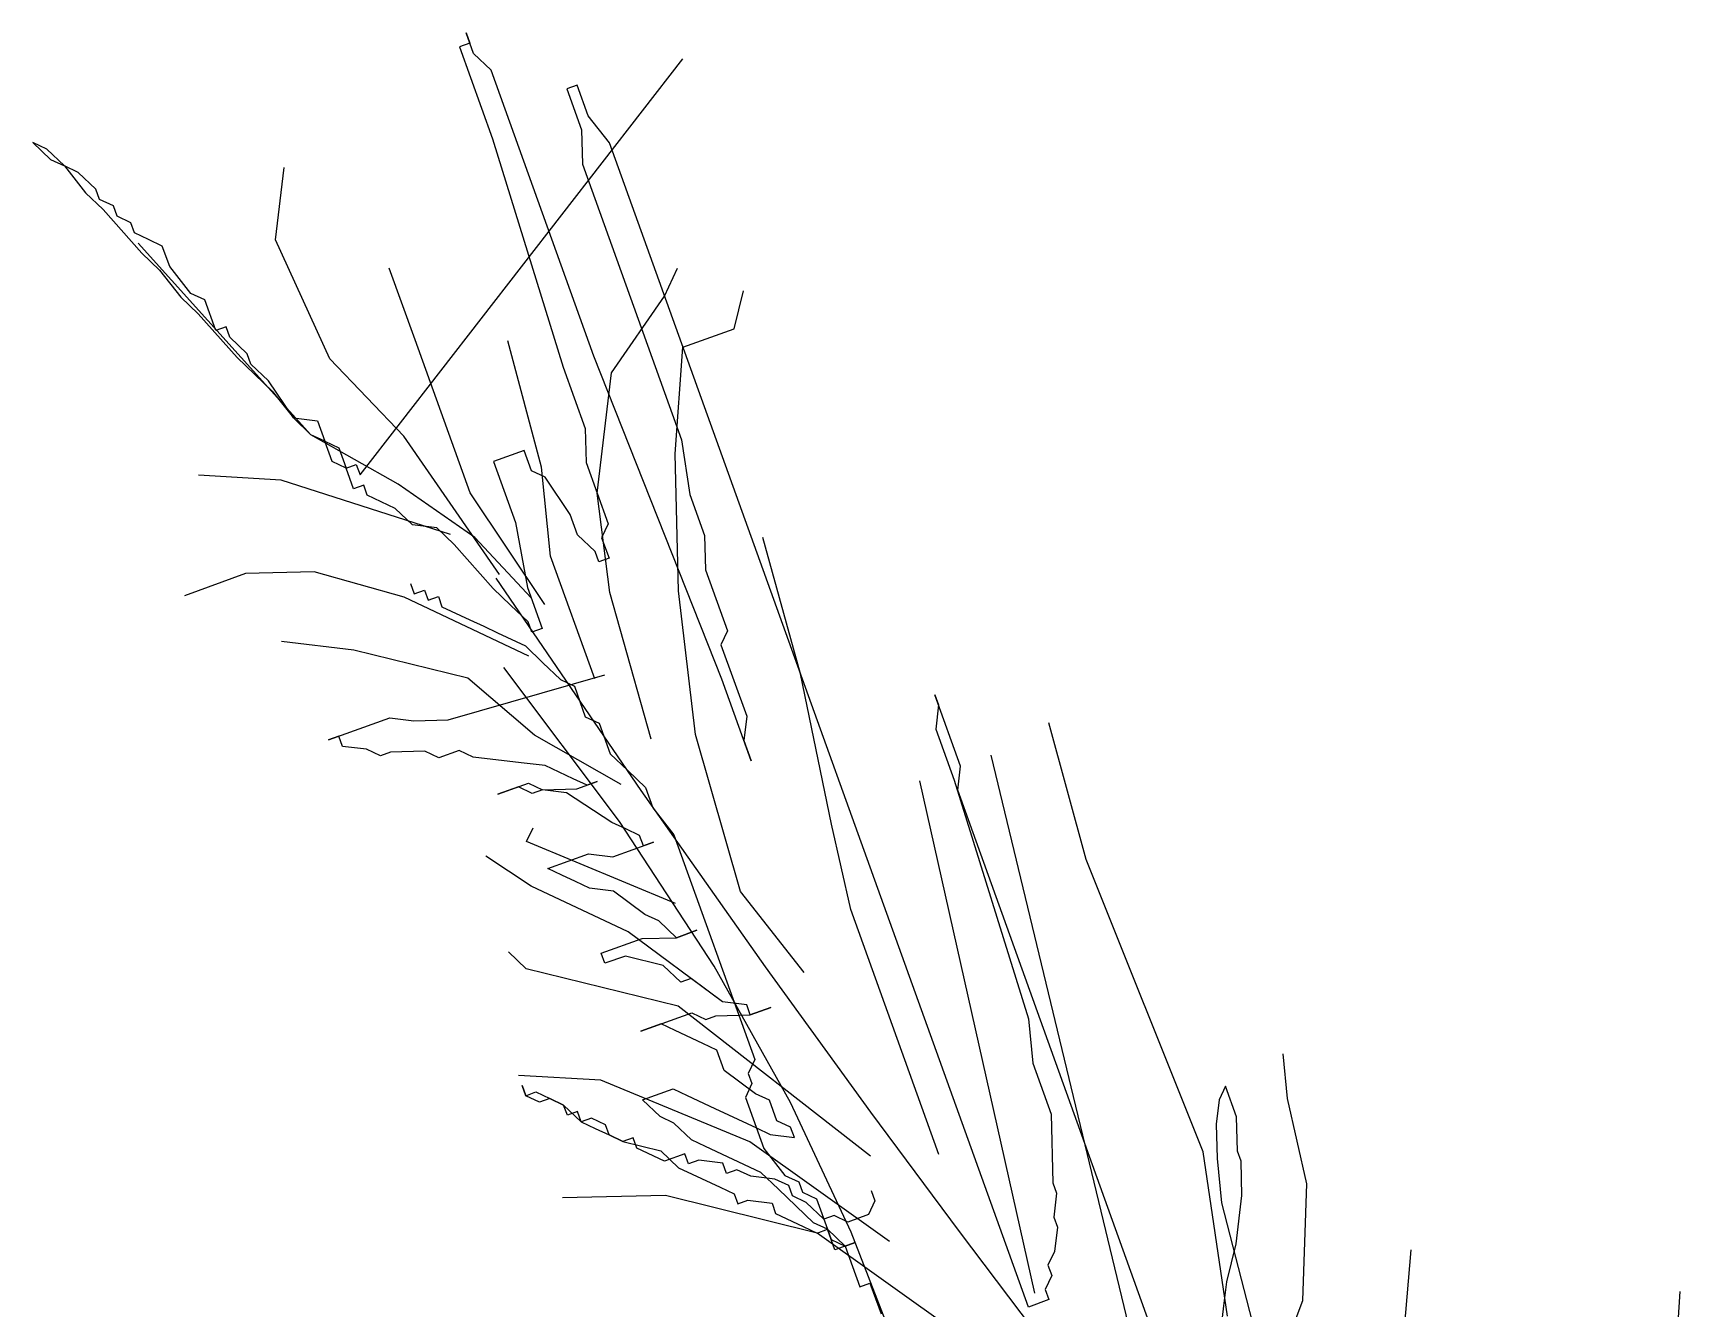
# Model space of a CAD drawing. Header units: millimetres. Extents: x 11966 to 133335, y 1756 to 88592.
# Drawn here: x 36353 to 37510, y 25366 to 26262 of the extents above; entities that cross this region are included whole.
import ezdxf

# ---------------------------------------------------------------- set-up
doc = ezdxf.new("R2010")
doc.units = ezdxf.units.MM

# ---------------------------------------------------------------- blocks, each defined once
blk = doc.blocks.new('A$C4FB75ABC')
at = {"color": 72}
for p, q in [((2.238, 4.7104), (2.2329, 4.7248)), ((2.2329, 4.7248), (2.2354, 4.7176)), ((2.2354, 4.7176), (2.2283, 4.715)), ((2.2283, 4.715), (2.2515, 4.6504)), ((2.2504, 4.6987), (2.238, 4.7104)), ((2.1583, 4.4143), (2.3852, 4.7066)), ((2.3227, 4.4977), (2.2504, 4.6987)), ((2.3109, 4.688), (2.3037, 4.6854)), ((2.3186, 4.6665), (2.3109, 4.688)), ((2.3037, 4.6854), (2.314, 4.6567)), ((2.3336, 4.6475), (2.3186, 4.6665)), ((2.314, 4.6567), (2.3146, 4.6326)), ((1.9382, 4.6431), (1.9285, 4.6477)), ((1.9285, 4.6477), (1.9408, 4.6359)), ((1.9506, 4.6313), (1.9382, 4.6431)), ((2.2515, 4.6504), (2.3011, 4.49)), ((2.6279, 3.8295), (2.3336, 4.6475)), ((1.9408, 4.6359), (1.9506, 4.6313)), ((1.9603, 4.6267), (1.9506, 4.6313)), ((1.9506, 4.6313), (1.9655, 4.6124)), ((2.0989, 4.5793), (2.1049, 4.6301)), ((2.3146, 4.6326), (2.3843, 4.4389)), ((1.9726, 4.6149), (1.9603, 4.6267)), ((1.9655, 4.6124), (1.9778, 4.6006)), ((1.9752, 4.6078), (1.9726, 4.6149)), ((1.985, 4.6032), (1.9752, 4.6078)), ((1.9778, 4.6006), (2.0051, 4.5699)), ((1.9876, 4.596), (1.985, 4.6032)), ((1.9973, 4.5914), (1.9876, 4.596)), ((1.9999, 4.5842), (1.9973, 4.5914)), ((2.0097, 4.5796), (1.9999, 4.5842)), ((2.1238, 4.4424), (2.0025, 4.577)), ((2.0194, 4.575), (2.0097, 4.5796)), ((2.0246, 4.5607), (2.0194, 4.575)), ((2.137, 4.4958), (2.0989, 4.5793)), ((2.0051, 4.5699), (2.0174, 4.5581)), ((2.0395, 4.5417), (2.0246, 4.5607)), ((2.0174, 4.5581), (2.0323, 4.5391)), ((2.197, 4.5092), (2.1789, 4.5595)), ((2.3723, 4.5399), (2.3815, 4.5594)), ((2.0323, 4.5391), (2.0447, 4.5274)), ((2.0493, 4.5371), (2.0395, 4.5417)), ((2.057, 4.5156), (2.0493, 4.5371)), ((2.335, 4.486), (2.3723, 4.5399)), ((2.4211, 4.5169), (2.4277, 4.5436)), ((2.0447, 4.5274), (2.0719, 4.4967)), ((2.0642, 4.5182), (2.057, 4.5156)), ((2.0668, 4.511), (2.0642, 4.5182)), ((2.3852, 4.504), (2.4211, 4.5169)), ((2.0791, 4.4992), (2.0668, 4.511)), ((2.2357, 4.4016), (2.197, 4.5092)), ((2.2859, 4.4197), (2.2621, 4.5084)), ((2.3797, 4.4291), (2.3852, 4.504)), ((2.0719, 4.4967), (2.0966, 4.4731)), ((2.0817, 4.4921), (2.0791, 4.4992)), ((2.094, 4.4803), (2.0817, 4.4921)), ((2.189, 4.4415), (2.137, 4.4958)), ((2.4125, 4.2707), (2.3227, 4.4977)), ((2.1115, 4.4542), (2.094, 4.4803)), ((2.3011, 4.49), (2.3166, 4.4469)), ((2.325, 4.4013), (2.335, 4.486)), ((2.0966, 4.4731), (2.1115, 4.4542)), ((2.1238, 4.4424), (2.1115, 4.4542)), ((2.1115, 4.4542), (2.1284, 4.4522)), ((2.1284, 4.4522), (2.1336, 4.4378)), ((2.3166, 4.4469), (2.3172, 4.4228)), ((2.1336, 4.4378), (2.1238, 4.4424)), ((2.185, 4.4077), (2.1238, 4.4424)), ((2.1388, 4.4235), (2.1336, 4.4378)), ((2.1336, 4.4378), (2.1434, 4.4332)), ((2.1434, 4.4332), (2.1485, 4.4189)), ((2.2564, 4.3442), (2.189, 4.4415)), ((2.3843, 4.4389), (2.3901, 4.4004)), ((2.1485, 4.4189), (2.1388, 4.4235)), ((2.1485, 4.4189), (2.1557, 4.4214)), ((2.1557, 4.4214), (2.1583, 4.4143)), ((2.2736, 4.4314), (2.2521, 4.4237)), ((2.2521, 4.4237), (2.2676, 4.3807)), ((2.2788, 4.4171), (2.2736, 4.4314)), ((2.3172, 4.4228), (2.3327, 4.3798)), ((2.382, 4.3327), (2.3797, 4.4291)), ((2.1029, 4.4105), (2.0449, 4.414)), ((2.222, 4.3723), (2.1029, 4.4105)), ((2.1537, 4.4045), (2.1485, 4.4189)), ((2.2885, 4.4125), (2.2788, 4.4171)), ((2.2922, 4.3571), (2.2859, 4.4197)), ((2.306, 4.3864), (2.2885, 4.4125)), ((2.1609, 4.4071), (2.1537, 4.4045)), ((2.1634, 4.3999), (2.1609, 4.4071)), ((2.1829, 4.3907), (2.1634, 4.3999)), ((2.2389, 4.3703), (2.185, 4.4077)), ((2.2882, 4.3232), (2.2357, 4.4016)), ((2.3338, 4.3316), (2.325, 4.4013)), ((2.3901, 4.4004), (2.4004, 4.3717)), ((2.1953, 4.379), (2.1829, 4.3907)), ((2.3112, 4.372), (2.306, 4.3864)), ((2.2122, 4.3769), (2.1953, 4.379)), ((2.2245, 4.3652), (2.2122, 4.3769)), ((2.2676, 4.3807), (2.2759, 4.335)), ((2.3327, 4.3798), (2.3281, 4.37)), ((2.2518, 4.3344), (2.2245, 4.3652)), ((2.2785, 4.3278), (2.2389, 4.3703)), ((2.3235, 4.3603), (2.3112, 4.372)), ((2.3281, 4.37), (2.3333, 4.3557)), ((2.4004, 4.3717), (2.401, 4.3476)), ((2.4678, 4.2744), (2.4414, 4.3703)), ((2.3232, 4.271), (2.2922, 4.3571)), ((2.3261, 4.3531), (2.3235, 4.3603)), ((2.3333, 4.3557), (2.3261, 4.3531)), ((2.0779, 4.3448), (2.0349, 4.3293)), ((2.1261, 4.346), (2.0779, 4.3448)), ((2.1893, 4.3282), (2.1261, 4.346)), ((2.2538, 4.3417), (2.3557, 4.1924)), ((2.401, 4.3476), (2.4165, 4.3046)), ((2.1938, 4.3379), (2.1964, 4.3307)), ((2.1964, 4.3307), (2.2036, 4.3333)), ((2.2036, 4.3333), (2.2062, 4.3261)), ((2.2062, 4.3261), (2.2134, 4.3287)), ((2.2134, 4.3287), (2.2159, 4.3215)), ((2.2641, 4.3227), (2.2518, 4.3344)), ((2.2759, 4.335), (2.2862, 4.3063)), ((2.3628, 4.2285), (2.3338, 4.3316)), ((2.3941, 4.2317), (2.382, 4.3327)), ((2.277, 4.2868), (2.1893, 4.3282)), ((2.2159, 4.3215), (2.2354, 4.3124)), ((2.2765, 4.3109), (2.2641, 4.3227)), ((2.2354, 4.3124), (2.2452, 4.3078)), ((2.2452, 4.3078), (2.255, 4.3032)), ((2.2791, 4.3037), (2.2765, 4.3109)), ((2.2862, 4.3063), (2.2791, 4.3037)), ((2.154, 4.2911), (2.1032, 4.2972)), ((2.255, 4.3032), (2.2745, 4.294)), ((2.2745, 4.294), (2.2868, 4.2822)), ((2.4165, 4.3046), (2.4119, 4.2948)), ((2.4119, 4.2948), (2.43, 4.2446)), ((2.234, 4.2713), (2.154, 4.2911)), ((2.2868, 4.2822), (2.2991, 4.2704)), ((2.2202, 4.242), (2.3304, 4.2736)), ((2.2808, 4.2314), (2.234, 4.2713)), ((2.3407, 4.1707), (2.2593, 4.2788)), ((2.4331, 4.2133), (2.4125, 4.2707)), ((2.4896, 4.1688), (2.4678, 4.2744)), ((2.2991, 4.2704), (2.3089, 4.2658)), ((2.3089, 4.2658), (2.3166, 4.2443)), ((2.5803, 4.2095), (2.5622, 4.2597)), ((2.5622, 4.2597), (2.5648, 4.2526)), ((2.5648, 4.2526), (2.5628, 4.2356)), ((2.1362, 4.228), (2.1792, 4.2435)), ((2.1792, 4.2435), (2.1961, 4.2415)), ((2.1961, 4.2415), (2.2202, 4.242)), ((2.3166, 4.2443), (2.3264, 4.2397)), ((2.3264, 4.2397), (2.3341, 4.2182)), ((2.43, 4.2446), (2.4279, 4.2276)), ((2.6686, 4.144), (2.6423, 4.2399)), ((2.1434, 4.2306), (2.1362, 4.228)), ((2.1459, 4.2234), (2.1434, 4.2306)), ((2.3419, 4.1967), (2.2808, 4.2314)), ((2.4257, 4.1214), (2.3941, 4.2317)), ((2.4279, 4.2276), (2.4331, 4.2133)), ((2.5628, 4.2356), (2.5757, 4.1997)), ((2.1629, 4.2214), (2.1459, 4.2234)), ((2.1726, 4.2168), (2.1629, 4.2214)), ((2.1798, 4.2194), (2.1726, 4.2168)), ((2.2039, 4.22), (2.1798, 4.2194)), ((2.2136, 4.2154), (2.2039, 4.22)), ((2.228, 4.2205), (2.2136, 4.2154)), ((2.2377, 4.2159), (2.228, 4.2205)), ((2.2716, 4.2119), (2.2377, 4.2159)), ((2.3341, 4.2182), (2.3465, 4.2064)), ((2.7169, 3.7399), (2.6018, 4.2172)), ((2.2885, 4.2099), (2.2716, 4.2119)), ((2.308, 4.2007), (2.2885, 4.2099)), ((2.3465, 4.2064), (2.3588, 4.1946)), ((2.5783, 4.1926), (2.5803, 4.2095)), ((2.2552, 4.1898), (2.2768, 4.1975)), ((2.2696, 4.195), (2.2552, 4.1898)), ((2.2793, 4.1904), (2.2696, 4.195)), ((2.2768, 4.1975), (2.2865, 4.1929)), ((2.2865, 4.1929), (2.2793, 4.1904)), ((2.2865, 4.1929), (2.3106, 4.1935)), ((2.3034, 4.1909), (2.2865, 4.1929)), ((2.3353, 4.17), (2.3034, 4.1909)), ((2.3178, 4.1961), (2.308, 4.2007)), ((2.3106, 4.1935), (2.325, 4.1987)), ((2.325, 4.1987), (2.3178, 4.1961)), ((2.3557, 4.1924), (2.443, 4.0685)), ((2.3588, 4.1946), (2.364, 4.1803)), ((2.6325, 3.8393), (2.5516, 4.1992)), ((2.5757, 4.1997), (2.6279, 4.0321)), ((2.8029, 3.5683), (2.5783, 4.1926)), ((2.364, 4.1803), (2.3789, 4.1614)), ((2.345, 4.1654), (2.3353, 4.17)), ((2.4072, 4.0691), (2.3407, 4.1707)), ((2.5031, 4.1088), (2.4896, 4.1688)), ((2.2753, 4.1565), (2.2799, 4.1663)), ((2.38, 4.1131), (2.2753, 4.1565)), ((2.3359, 4.1459), (2.3645, 4.1562)), ((2.3548, 4.1608), (2.345, 4.1654)), ((2.3574, 4.1536), (2.3548, 4.1608)), ((2.3645, 4.1562), (2.3574, 4.1536)), ((2.3789, 4.1614), (2.4357, 4.0035)), ((2.2785, 4.1252), (2.2466, 4.1462)), ((2.2902, 4.1376), (2.3189, 4.1479)), ((2.3189, 4.1479), (2.3359, 4.1459)), ((2.7507, 3.9385), (2.6686, 4.144)), ((2.3, 4.133), (2.2902, 4.1376)), ((2.3098, 4.1284), (2.3, 4.133)), ((2.3468, 4.0931), (2.2785, 4.1252)), ((2.3195, 4.1238), (2.3098, 4.1284)), ((2.3364, 4.1218), (2.3195, 4.1238)), ((2.3585, 4.1054), (2.3364, 4.1218)), ((2.4704, 4.0646), (2.4257, 4.1214)), ((2.5651, 3.9366), (2.5031, 4.1088)), ((2.3683, 4.1008), (2.3585, 4.1054)), ((2.3806, 4.089), (2.3683, 4.1008)), ((2.3278, 4.0781), (2.3565, 4.0885)), ((2.413, 4.044), (2.3468, 4.0931)), ((2.3565, 4.0885), (2.3806, 4.089)), ((2.3806, 4.089), (2.395, 4.0942)), ((2.395, 4.0942), (2.3806, 4.089)), ((2.275, 4.0672), (2.2627, 4.079)), ((2.3304, 4.071), (2.3278, 4.0781)), ((2.3448, 4.0761), (2.3304, 4.071)), ((2.3714, 4.0695), (2.3448, 4.0761)), ((2.3818, 4.0408), (2.275, 4.0672)), ((2.3838, 4.0577), (2.3714, 4.0695)), ((2.4608, 3.9732), (2.4072, 4.0691)), ((2.443, 4.0685), (2.5171, 3.9664)), ((2.3909, 4.0603), (2.3838, 4.0577)), ((2.413, 4.044), (2.3909, 4.0603)), ((2.5169, 3.9354), (2.3818, 4.0408)), ((2.43, 4.0419), (2.413, 4.044)), ((2.4325, 4.0348), (2.43, 4.0419)), ((2.4325, 4.0348), (2.4469, 4.0399)), ((2.4469, 4.0399), (2.4325, 4.0348)), ((2.3557, 4.0233), (2.3915, 4.0362)), ((2.37, 4.0285), (2.3557, 4.0233)), ((2.3798, 4.0239), (2.37, 4.0285)), ((2.3915, 4.0362), (2.4013, 4.0316)), ((2.4013, 4.0316), (2.4084, 4.0342)), ((2.4084, 4.0342), (2.4325, 4.0348)), ((2.6279, 4.0321), (2.6311, 4.0008)), ((2.3993, 4.0147), (2.3798, 4.0239)), ((2.409, 4.0101), (2.3993, 4.0147)), ((2.4142, 3.9957), (2.409, 4.0101)), ((2.8101, 3.9761), (2.8069, 4.0074)), ((2.4363, 3.9794), (2.4142, 3.9957)), ((2.4357, 4.0035), (2.4311, 3.9937)), ((2.4311, 3.9937), (2.4337, 3.9866)), ((2.6311, 4.0008), (2.644, 3.965)), ((2.3275, 3.9889), (2.2696, 3.9923)), ((2.2748, 3.978), (2.2722, 3.9852)), ((2.2722, 3.9852), (2.2748, 3.978)), ((2.4323, 3.9455), (2.3275, 3.9889)), ((2.3568, 3.9751), (2.3783, 3.9828)), ((2.3783, 3.9828), (2.3881, 3.9782)), ((2.4337, 3.9866), (2.4291, 3.9768)), ((2.7665, 3.9847), (2.7619, 3.975)), ((2.7742, 3.9632), (2.7665, 3.9847)), ((2.2748, 3.978), (2.2819, 3.9806)), ((2.2845, 3.9734), (2.2748, 3.978)), ((2.2819, 3.9806), (2.2917, 3.976)), ((2.2917, 3.976), (2.2845, 3.9734)), ((2.3014, 3.9714), (2.2917, 3.976)), ((2.2917, 3.976), (2.3014, 3.9714)), ((2.304, 3.9642), (2.3014, 3.9714)), ((2.3014, 3.9714), (2.3138, 3.9596)), ((2.3691, 3.9633), (2.3568, 3.9751)), ((2.3881, 3.9782), (2.4076, 3.9691)), ((2.4291, 3.9768), (2.442, 3.9409)), ((2.446, 3.9748), (2.4363, 3.9794)), ((2.4512, 3.9604), (2.446, 3.9748)), ((2.5035, 3.8821), (2.4608, 3.9732)), ((2.7619, 3.975), (2.7599, 3.958)), ((2.8236, 3.9161), (2.8101, 3.9761)), ((2.3112, 3.9668), (2.304, 3.9642)), ((2.3138, 3.9596), (2.3112, 3.9668)), ((2.3209, 3.9622), (2.3138, 3.9596)), ((2.3138, 3.9596), (2.3235, 3.955)), ((2.3307, 3.9576), (2.3209, 3.9622)), ((2.3789, 3.9587), (2.3691, 3.9633)), ((2.3912, 3.947), (2.3789, 3.9587)), ((2.4076, 3.9691), (2.4173, 3.9645)), ((2.4173, 3.9645), (2.4368, 3.9553)), ((2.4609, 3.9558), (2.4512, 3.9604)), ((2.5171, 3.9664), (2.5794, 3.8826)), ((2.644, 3.965), (2.6451, 3.9167)), ((2.7748, 3.9391), (2.7742, 3.9632)), ((2.3235, 3.955), (2.3333, 3.9504)), ((2.3333, 3.9504), (2.3307, 3.9576)), ((2.343, 3.9458), (2.3333, 3.9504)), ((2.3333, 3.9504), (2.343, 3.9458)), ((2.3502, 3.9484), (2.343, 3.9458)), ((2.3528, 3.9412), (2.3502, 3.9484)), ((2.401, 3.9424), (2.3912, 3.947)), ((2.4368, 3.9553), (2.4466, 3.9507)), ((2.4466, 3.9507), (2.4635, 3.9487)), ((2.4635, 3.9487), (2.4609, 3.9558)), ((2.7599, 3.958), (2.7605, 3.9339)), ((2.343, 3.9458), (2.3697, 3.9392)), ((2.3723, 3.932), (2.3528, 3.9412)), ((2.3697, 3.9392), (2.3821, 3.9274)), ((2.3866, 3.9372), (2.3723, 3.932)), ((2.3892, 3.93), (2.3866, 3.9372)), ((2.44, 3.924), (2.401, 3.9424)), ((2.5304, 3.8755), (2.4323, 3.9455)), ((2.442, 3.9409), (2.4569, 3.922)), ((2.7679, 3.8231), (2.7507, 3.9385)), ((2.7774, 3.9319), (2.7748, 3.9391)), ((2.3821, 3.9274), (2.3918, 3.9228)), ((2.3964, 3.9326), (2.3892, 3.93)), ((2.4133, 3.9306), (2.3964, 3.9326)), ((2.4159, 3.9234), (2.4133, 3.9306)), ((2.4231, 3.926), (2.4159, 3.9234)), ((2.4328, 3.9214), (2.4231, 3.926)), ((2.4523, 3.9122), (2.44, 3.924)), ((2.7605, 3.9339), (2.7636, 3.9026)), ((2.778, 3.9078), (2.7774, 3.9319)), ((2.3918, 3.9228), (2.4113, 3.9137)), ((2.4113, 3.9137), (2.4211, 3.9091)), ((2.4498, 3.9194), (2.4328, 3.9214)), ((2.4595, 3.9148), (2.4498, 3.9194)), ((2.477, 3.8887), (2.4523, 3.9122)), ((2.4569, 3.922), (2.4667, 3.9174)), ((2.4621, 3.9076), (2.4595, 3.9148)), ((2.4667, 3.9174), (2.4693, 3.9102)), ((2.6451, 3.9167), (2.6477, 3.9096)), ((2.8207, 3.834), (2.8236, 3.9161)), ((2.3729, 3.9079), (2.3006, 3.9062)), ((2.4796, 3.8815), (2.3729, 3.9079)), ((2.4211, 3.9091), (2.4237, 3.9019)), ((2.4237, 3.9019), (2.4308, 3.9045)), ((2.4308, 3.9045), (2.4478, 3.9025)), ((2.4478, 3.9025), (2.4503, 3.8953)), ((2.4718, 3.903), (2.4621, 3.9076)), ((2.4693, 3.9102), (2.479, 3.9056)), ((2.4842, 3.8913), (2.4718, 3.903)), ((2.479, 3.9056), (2.4868, 3.8841)), ((2.52, 3.9042), (2.5155, 3.8944)), ((2.5175, 3.9113), (2.52, 3.9042)), ((2.6477, 3.9096), (2.6457, 3.8926)), ((2.7636, 3.9026), (2.8247, 3.6653)), ((2.7739, 3.8739), (2.778, 3.9078)), ((2.4503, 3.8953), (2.4698, 3.8861)), ((2.4868, 3.8841), (2.477, 3.8887)), ((2.4914, 3.8938), (2.4842, 3.8913)), ((2.5011, 3.8892), (2.4914, 3.8938)), ((2.5155, 3.8944), (2.5011, 3.8892)), ((2.6457, 3.8926), (2.6483, 3.8855)), ((2.4698, 3.8861), (2.4796, 3.8815)), ((2.4796, 3.8815), (2.4868, 3.8841)), ((2.5777, 3.8114), (2.4796, 3.8815)), ((2.4868, 3.8841), (2.4893, 3.8769)), ((2.4919, 3.8697), (2.4868, 3.8841)), ((2.4868, 3.8841), (2.4991, 3.8723)), ((2.5372, 3.7949), (2.5035, 3.8821)), ((2.5794, 3.8826), (2.6314, 3.8136)), ((2.6483, 3.8855), (2.6463, 3.8685)), ((2.4893, 3.8769), (2.4991, 3.8723)), ((2.5063, 3.8749), (2.4919, 3.8697)), ((2.4991, 3.8723), (2.5063, 3.8749)), ((2.4991, 3.8723), (2.5094, 3.8436)), ((2.6463, 3.8685), (2.6417, 3.8588)), ((2.7673, 3.8473), (2.7739, 3.8739)), ((2.8876, 3.7608), (2.897, 3.8696)), ((2.6417, 3.8588), (2.6443, 3.8516)), ((2.5094, 3.8436), (2.5166, 3.8462)), ((2.5166, 3.8462), (2.5244, 3.8247)), ((2.6443, 3.8516), (2.6397, 3.8418)), ((2.7653, 3.8303), (2.7673, 3.8473)), ((2.6423, 3.8347), (2.6279, 3.8295)), ((2.6397, 3.8418), (2.6423, 3.8347)), ((2.7957, 3.7683), (2.8207, 3.834)), ((3.0823, 3.7823), (3.0858, 3.8403)), ((2.7613, 3.7965), (2.7653, 3.8303))]:
    blk.add_line(p, q, dxfattribs=at)

msp = doc.modelspace()

# ---------------------------------------------------------------- block references
at = {"xscale": 1000, "yscale": 1000, "zscale": 1000}
msp.add_blockref('A$C4FB75ABC', (34424.1, 21537.3), dxfattribs=at)

doc.saveas('drawing.dxf')
